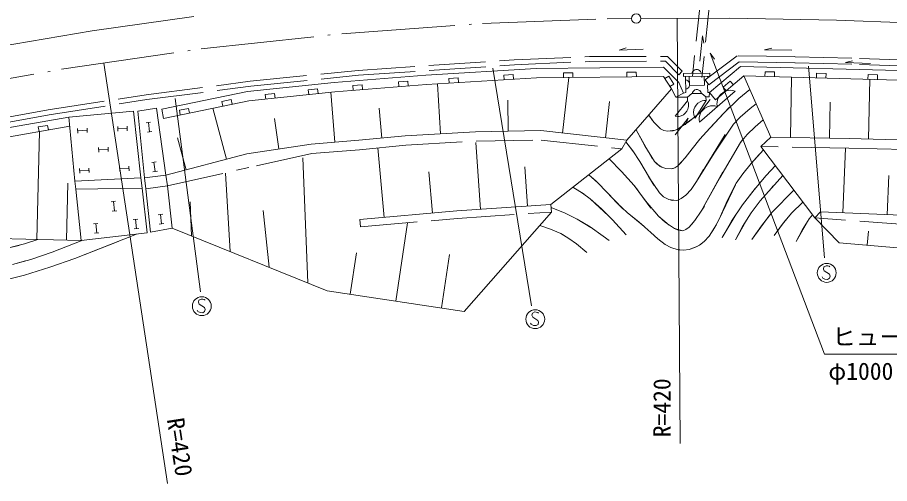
# Model space of a CAD drawing. Units: millimetres, scale not verified. Extents: x 40000 to 680000, y 20000 to 380000.
# Drawn here: x 406637 to 498990, y 261843 to 311164 of the extents above; entities that cross this region are included whole.
import ezdxf
from ezdxf.enums import TextEntityAlignment as Align

# ---------------------------------------------------------------- set-up
doc = ezdxf.new("R2010")
doc.units = ezdxf.units.MM
doc.header["$LTSCALE"] = 1000
doc.linetypes.add('DASHED', pattern=[7.5, 6, -1.5])
doc.linetypes.add('LONG_DASHED_DOTTED', pattern=[15.25, 12, -1.5, 0.25, -1.5])
for name, color, linetype, lineweight in [('M-BGD', 7, 'Continuous', 13), ('M-BMK', 2, 'LONG_DASHED_DOTTED', 13), ('M-STR-HTXT', 7, 'Continuous', 13)]:
    doc.layers.add(name, color=color, linetype=linetype, lineweight=lineweight)
doc.styles.add('ＭＳ ゴシック', font='')
doc.styles.get('ＭＳ ゴシック').set_extended_font_data('MS Gothic')

msp = doc.modelspace()

# ---------------------------------------------------------------- linework, layer by layer
at = {"layer": 'M-BGD', "linetype": 'DASHED'}
for p, q in [((479943, 322071), (478110, 304934)), ((480937, 321964), (479105, 304828)), ((442724, 305562), (459227, 306681)), ((459227, 306681), (467229, 307025)), ((467229, 307025), (475473, 307048)), ((475473, 307048), (477034, 305472)), ((482846, 307120), (479474, 304546)), ((488962, 307016), (482846, 307120)), ((494995, 306854), (488962, 307016)), ((501816, 306611), (494995, 306854)), ((442768, 305044), (459256, 306161)), ((459256, 306161), (467241, 306505)), ((467241, 306505), (475256, 306527)), ((475256, 306527), (476665, 305106)), ((479862, 304038), (483057, 306476)), ((488951, 306376), (483057, 306476)), ((494978, 306214), (488951, 306376)), ((501793, 305971), (494978, 306214)), ((431294, 304407), (442724, 305562)), ((431354, 303890), (442768, 305044)), ((420270, 302988), (431294, 304407)), ((420344, 302473), (431354, 303890)), ((409903, 301375), (420270, 302988)), ((409989, 300862), (420344, 302473)), ((397665, 299178), (409903, 301375)), ((397764, 298667), (409989, 300862)), ((447756, 297638), (455199, 298076)), ((455199, 298076), (462088, 298194)), ((462088, 298194), (470629, 297246)), ((494687, 297343), (485359, 297517)), ((437812, 296772), (431150, 295285)), ((437812, 296772), (442873, 297172)), ((494687, 297343), (502852, 297134)), ((422518, 293358), (431150, 295285)), ((453245, 289887), (463191, 290571)), ((442983, 289018), (453245, 289887)), ((501815, 289174), (491060, 289973))]:
    msp.add_line(p, q, dxfattribs=at)
at = {"layer": 'M-BGD'}
for p, q in [((414567, 309735), (425331, 311277)), ((404441, 308050), (414567, 309735)), ((478885, 306522), (479186, 309219)), ((479186, 309219), (479312, 308451)), ((470349, 307711), (471090, 307953)), ((472897, 307818), (470349, 307711)), ((485765, 307724), (486517, 307927)), ((488643, 307696), (485765, 307724)), ((479980, 307381), (480443, 306755)), ((461551, 305779), (449869, 305073)), ((475035, 305911), (461551, 305779)), ((476676, 304284), (475035, 305911)), ((479919, 303208), (483211, 305991)), ((483211, 305991), (499963, 305542)), ((494316, 306392), (495073, 306577)), ((496960, 306304), (494316, 306392)), ((449869, 305073), (440168, 304297)), ((461586, 304779), (449939, 304075)), ((453320, 304780), (452321, 304720)), ((453350, 304281), (453320, 304780)), ((459143, 305132), (458145, 305072)), ((458145, 305072), (458175, 304573)), ((459173, 304633), (459143, 305132)), ((475045, 304911), (461586, 304779)), ((464349, 298937), (465012, 304813)), ((465446, 305317), (464446, 305307)), ((464446, 305307), (464451, 304807)), ((465451, 304817), (465446, 305317)), ((472175, 305383), (471175, 305373)), ((471175, 305373), (471180, 304873)), ((472180, 304883), (472175, 305383)), ((475045, 304911), (475903, 303619)), ((475616, 304958), (475196, 304688)), ((476157, 304116), (475616, 304958)), ((477034, 305472), (476665, 305106)), ((477179, 305224), (479945, 305254)), ((477179, 305224), (477182, 304924)), ((477182, 304924), (479949, 304954)), ((477402, 303216), (477397, 304917)), ((477782, 304915), (477812, 303957)), ((478101, 305354), (478062, 305234)), ((478160, 305455), (478101, 305354)), ((478259, 305556), (478160, 305455)), ((478358, 305617), (478259, 305556)), ((478478, 305658), (478358, 305617)), ((478637, 305660), (478478, 305658)), ((478758, 305621), (478637, 305660)), ((478859, 305562), (478758, 305621)), ((478960, 305463), (478859, 305562)), ((479021, 305364), (478960, 305463)), ((479062, 305245), (479021, 305364)), ((479380, 303988), (479352, 304948)), ((479728, 304952), (479734, 304767)), ((479945, 305254), (479949, 304954)), ((480564, 302444), (483565, 304981)), ((483565, 304981), (499928, 304543)), ((486427, 298481), (483565, 304981)), ((485806, 305421), (485793, 304921)), ((486806, 305394), (485806, 305421)), ((486792, 304895), (486806, 305394)), ((488498, 298447), (488606, 304846)), ((491260, 305275), (491247, 304775)), ((492260, 305248), (491260, 305275)), ((492246, 304749), (492260, 305248)), ((496714, 305129), (496701, 304629)), ((497714, 305102), (496714, 305129)), ((497701, 304602), (497714, 305102)), ((440168, 304297), (430986, 303333)), ((449939, 304075), (440260, 303301)), ((443138, 304033), (442141, 303953)), ((442141, 303953), (442181, 303455)), ((443178, 303535), (443138, 304033)), ((447978, 304420), (446981, 304340)), ((446981, 304340), (447021, 303842)), ((448018, 303922), (447978, 304420)), ((451420, 298855), (451109, 304146)), ((452321, 304720), (452352, 304221)), ((475736, 303846), (476157, 304116)), ((476676, 304284), (477175, 303161)), ((477518, 304527), (477398, 304567)), ((477618, 304467), (477518, 304527)), ((477719, 304368), (477618, 304467)), ((477779, 304268), (477719, 304368)), ((477721, 303768), (477780, 303868)), ((477819, 304148), (477779, 304268)), ((477780, 303868), (477820, 303988)), ((477812, 303957), (479380, 303988)), ((477820, 303988), (477819, 304148)), ((479862, 304038), (479474, 304546)), ((479728, 303958), (479789, 304133)), ((479728, 303958), (479741, 303210)), ((482124, 304417), (481360, 303772)), ((482447, 304035), (482124, 304417)), ((496757, 298290), (496919, 304623)), ((430986, 303333), (421917, 301465)), ((440260, 303301), (431140, 302343)), ((433865, 303132), (432870, 303028)), ((432870, 303028), (432923, 302531)), ((433917, 302635), (433865, 303132)), ((438425, 303611), (437430, 303507)), ((437430, 303507), (437482, 303010)), ((438477, 303114), (438425, 303611)), ((440256, 297968), (439838, 303257)), ((471182, 298165), (475903, 303619)), ((475903, 303619), (476367, 302736)), ((477175, 303161), (476367, 302736)), ((477175, 303161), (477402, 303216)), ((477401, 303567), (477521, 303607)), ((477521, 303607), (477621, 303667)), ((478056, 303114), (477599, 302731)), ((477621, 303667), (477721, 303768)), ((478056, 303114), (479102, 303101)), ((478121, 303234), (478079, 303114)), ((478182, 303333), (478121, 303234)), ((478283, 303432), (478182, 303333)), ((478384, 303490), (478283, 303432)), ((478504, 303529), (478384, 303490)), ((478664, 303527), (478504, 303529)), ((478784, 303485), (478664, 303527)), ((478883, 303424), (478784, 303485)), ((478879, 300072), (482645, 303350)), ((478982, 303323), (478883, 303424)), ((479041, 303222), (478982, 303323)), ((479079, 303102), (479041, 303222)), ((479102, 303101), (479530, 302748)), ((479919, 303208), (479741, 303210)), ((479900, 302755), (479919, 303208)), ((480564, 302444), (479919, 303208)), ((481102, 303001), (480908, 302766)), ((481328, 303198), (481102, 303001)), ((481587, 303357), (481328, 303198)), ((481360, 303772), (481683, 303390)), ((481912, 303441), (481587, 303357)), ((482161, 303459), (481912, 303441)), ((482373, 303445), (482161, 303459)), ((482650, 303355), (482373, 303445)), ((483029, 302601), (484196, 303548)), ((431140, 302343), (422119, 300485)), ((429273, 302470), (428294, 302268)), ((428294, 302268), (428395, 301778)), ((429374, 301980), (429273, 302470)), ((458616, 299135), (458560, 302410)), ((468904, 298422), (469340, 302284)), ((477606, 302347), (476303, 300727)), ((476367, 302736), (477230, 302713)), ((477230, 302713), (477599, 302731)), ((477599, 302731), (477606, 302347)), ((477691, 302117), (477606, 302347)), ((477710, 301940), (477691, 302117)), ((479570, 302374), (478414, 300496)), ((478673, 302093), (478497, 301891)), ((478924, 302249), (478673, 302093)), ((479129, 302329), (478924, 302249)), ((478950, 301109), (479985, 302484)), ((479310, 302373), (479129, 302329)), ((479567, 302370), (479310, 302373)), ((479530, 302748), (479900, 302755)), ((479530, 302748), (479570, 302374)), ((480728, 302212), (480714, 302000)), ((480714, 302000), (480765, 301713)), ((480781, 302456), (480728, 302212)), ((480908, 302766), (480781, 302456)), ((481395, 300998), (483029, 302601)), ((484223, 301516), (484867, 302025)), ((492641, 298377), (492705, 302192)), ((418918, 301257), (412081, 300617)), ((419701, 294180), (418918, 301257)), ((421362, 301565), (419371, 301247)), ((419371, 301247), (420101, 294205)), ((422355, 294464), (421362, 301565)), ((421917, 301465), (422119, 300485)), ((424763, 301540), (423783, 301339)), ((423783, 301339), (423884, 300849)), ((424864, 301051), (424763, 301540)), ((428776, 296178), (427339, 301561)), ((445229, 298401), (444928, 301556)), ((477360, 301036), (477518, 301232)), ((477518, 301232), (477644, 301455)), ((477644, 301455), (477703, 301730)), ((477703, 301730), (477710, 301940)), ((477802, 300207), (478950, 301109)), ((478258, 301418), (478232, 301124)), ((478232, 301124), (478252, 300905)), ((478359, 301666), (478258, 301418)), ((478497, 301891), (478359, 301666)), ((479023, 301125), (478895, 300815)), ((479216, 301360), (479023, 301125)), ((479442, 301557), (479216, 301360)), ((479702, 301716), (479442, 301557)), ((480026, 301800), (479702, 301716)), ((479972, 299463), (482006, 301650)), ((480276, 301818), (480026, 301800)), ((480487, 301803), (480276, 301818)), ((480765, 301713), (480487, 301803)), ((483163, 300602), (484223, 301516)), ((412081, 300617), (396069, 297831)), ((412081, 300617), (412715, 293850)), ((434325, 297260), (433846, 300460)), ((473496, 300838), (473900, 300267)), ((473496, 300838), (474025, 300097)), ((473496, 300838), (474025, 300097)), ((473496, 300838), (474025, 300097)), ((473496, 300838), (474025, 300097)), ((473496, 300838), (474025, 300097)), ((476290, 300711), (476533, 300677)), ((476297, 298753), (477668, 300521)), ((476482, 299322), (478514, 300707)), ((476482, 299322), (477802, 300207)), ((476482, 299322), (477802, 300207)), ((476533, 300677), (476710, 300696)), ((476710, 300696), (476914, 300748)), ((476914, 300748), (477170, 300866)), ((477170, 300866), (477360, 301036)), ((477668, 300521), (477374, 299800)), ((478252, 300905), (478296, 300724)), ((478296, 300724), (478414, 300496)), ((478843, 300570), (478828, 300359)), ((478828, 300359), (478879, 300072)), ((478895, 300815), (478843, 300570)), ((479972, 299463), (481395, 300998)), ((482461, 299878), (483163, 300602)), ((482461, 299878), (483163, 300602)), ((484768, 299602), (485611, 300335)), ((412171, 299653), (396464, 296885)), ((409827, 299748), (408842, 299574)), ((408842, 299574), (408929, 299082)), ((409914, 299256), (409827, 299748)), ((413013, 299414), (413035, 298934)), ((414012, 299461), (414034, 298981)), ((417251, 299614), (417273, 299135)), ((418261, 299422), (417262, 299374)), ((418250, 299661), (418272, 299182)), ((420263, 300031), (420738, 300097)), ((420501, 300064), (420639, 299074)), ((472141, 299273), (472504, 298633)), ((472141, 299273), (473858, 296242)), ((472141, 299273), (473062, 297567)), ((472141, 299273), (473062, 297567)), ((472141, 299273), (473062, 297567)), ((472141, 299273), (473062, 297567)), ((474025, 300097), (474736, 299362)), ((474025, 300097), (474736, 299362)), ((474025, 300097), (474736, 299362)), ((474025, 300097), (474736, 299362)), ((474025, 300097), (474736, 299362)), ((474736, 299362), (475085, 299186)), ((474736, 299362), (475081, 299187)), ((474736, 299362), (475081, 299187)), ((474736, 299362), (475081, 299187)), ((474736, 299362), (475081, 299187)), ((475473, 299116), (476293, 299246)), ((476086, 299183), (476482, 299322)), ((476086, 299183), (476482, 299322)), ((476086, 299183), (476482, 299322)), ((478892, 298282), (479972, 299463)), ((478892, 298282), (479972, 299463)), ((478892, 298282), (479972, 299463)), ((479972, 299463), (480588, 300108)), ((480409, 296819), (482461, 299878)), ((480409, 296819), (482461, 299878)), ((483904, 298771), (484768, 299602)), ((408687, 287684), (408958, 299087)), ((414023, 299221), (413024, 299174)), ((420401, 299041), (420877, 299107)), ((424495, 295035), (423593, 298413)), ((442779, 298168), (447679, 298635)), ((447679, 298635), (455161, 299075)), ((455161, 299075), (462071, 299194)), ((462071, 299194), (471182, 298165)), ((475081, 299187), (475473, 299116)), ((475081, 299187), (475473, 299116)), ((475081, 299187), (475473, 299116)), ((475081, 299187), (475473, 299116)), ((475473, 299116), (476086, 299183)), ((475473, 299116), (476086, 299183)), ((475473, 299116), (476086, 299183)), ((478537, 293805), (481597, 298774)), ((483197, 297945), (483904, 298771)), ((483197, 297945), (483504, 298328)), ((485359, 297517), (486427, 298481)), ((486427, 298481), (494713, 298343)), ((494713, 298343), (502889, 298133)), ((415232, 297395), (415255, 296915)), ((416231, 297442), (416253, 296963)), ((430916, 296750), (437733, 297769)), ((437733, 297769), (442779, 298168)), ((442873, 297172), (447756, 297638)), ((455663, 290857), (455172, 297926)), ((471182, 298165), (470629, 297246)), ((471077, 297990), (471884, 296951)), ((471077, 297990), (471817, 297045)), ((471077, 297990), (471817, 297045)), ((471077, 297990), (471817, 297045)), ((471077, 297990), (471817, 297045)), ((471077, 297990), (471817, 297045)), ((473062, 297567), (474105, 295927)), ((473062, 297567), (474105, 295927)), ((473062, 297567), (474105, 295927)), ((473062, 297567), (474105, 295927)), ((478090, 297258), (478892, 298282)), ((478090, 297258), (478892, 298282)), ((478090, 297258), (478892, 298282)), ((478090, 297258), (478766, 298126)), ((481006, 294185), (483197, 297945)), ((481006, 294185), (483197, 297945)), ((485359, 297517), (491060, 289973)), ((416242, 297202), (415243, 297155)), ((422355, 294464), (430916, 296750)), ((445459, 290005), (444812, 297357)), ((463128, 291376), (470629, 297246)), ((471817, 297045), (472533, 295939)), ((471817, 297045), (472533, 295939)), ((471817, 297045), (472533, 295939)), ((471817, 297045), (472533, 295939)), ((471817, 297045), (472533, 295939)), ((477353, 296313), (478090, 297258)), ((478537, 293805), (480409, 296819)), ((478537, 293805), (480409, 296819)), ((478537, 293805), (480409, 296819)), ((484331, 295693), (485642, 297142)), ((484331, 295693), (485197, 296657)), ((494032, 290491), (494338, 297349)), ((420851, 295829), (421326, 295896)), ((421088, 295862), (421227, 294872)), ((437397, 283078), (436870, 296320)), ((469303, 296208), (470621, 294868)), ((469303, 296208), (470621, 294868)), ((469303, 296208), (470621, 294868)), ((469303, 296208), (470621, 294868)), ((472533, 295939), (473200, 294775)), ((472533, 295939), (474024, 293400)), ((472533, 295939), (473499, 294261)), ((472533, 295939), (473499, 294261)), ((472533, 295939), (473499, 294261)), ((474105, 295927), (474706, 295406)), ((474105, 295927), (474385, 295641)), ((474105, 295927), (474385, 295641)), ((474105, 295927), (474385, 295641)), ((474385, 295641), (474890, 295308)), ((474385, 295641), (474890, 295308)), ((474385, 295641), (474890, 295308)), ((476576, 295480), (477353, 296313)), ((476576, 295480), (476944, 295843)), ((483439, 294603), (484331, 295693)), ((483439, 294603), (484331, 295693)), ((413213, 295176), (413236, 294696)), ((414223, 294983), (413224, 294936)), ((414212, 295223), (414235, 294744)), ((417451, 295376), (417474, 294897)), ((418461, 295184), (417462, 295136)), ((418450, 295423), (418473, 294944)), ((420989, 294839), (421465, 294905)), ((429174, 286393), (428682, 294680)), ((450603, 290458), (450219, 294817)), ((460640, 291203), (460351, 295353)), ((470621, 294868), (471946, 293367)), ((470621, 294868), (471946, 293367)), ((470621, 294868), (471946, 293367)), ((474890, 295308), (475287, 295168)), ((474890, 295308), (475287, 295168)), ((474890, 295308), (475287, 295168)), ((475287, 295168), (475895, 295138)), ((475287, 295168), (475895, 295138)), ((475287, 295168), (475895, 295138)), ((475895, 295138), (476247, 295255)), ((475895, 295138), (476247, 295255)), ((475895, 295138), (476066, 295179)), ((476247, 295255), (476576, 295480)), ((476247, 295255), (476576, 295480)), ((478537, 293805), (479272, 295069)), ((479057, 290649), (481352, 294845)), ((485928, 294424), (486896, 295482)), ((412715, 293850), (419701, 294180)), ((412830, 292980), (412715, 293850)), ((419846, 293083), (419701, 294180)), ((420101, 294205), (422355, 294464)), ((420101, 294205), (420223, 293015)), ((422355, 294464), (422518, 293358)), ((467149, 294522), (467928, 293839)), ((467149, 294522), (468073, 293701)), ((467149, 294522), (468073, 293701)), ((467149, 294522), (468073, 293701)), ((468073, 293701), (469044, 292690)), ((468073, 293701), (469044, 292690)), ((468073, 293701), (469044, 292690)), ((473499, 294261), (474613, 292591)), ((473499, 294261), (474613, 292591)), ((473499, 294261), (474613, 292591)), ((477968, 292973), (478537, 293805)), ((477968, 292973), (478537, 293805)), ((477968, 292973), (478537, 293805)), ((477968, 292973), (478537, 293805)), ((479057, 290649), (481006, 294185)), ((479057, 290649), (481006, 294185)), ((482761, 293622), (483439, 294603)), ((482761, 293622), (483439, 294603)), ((484636, 292922), (485928, 294424)), ((486476, 293114), (487680, 294445)), ((498723, 290281), (498910, 294452)), ((411828, 287609), (411971, 293626)), ((419846, 293083), (412830, 292980)), ((413398, 287572), (412830, 292980)), ((420363, 288372), (419846, 293083)), ((422518, 293358), (420223, 293015)), ((420223, 293015), (420731, 288446)), ((422518, 293358), (423006, 288880)), ((465464, 293204), (466653, 292469)), ((465464, 293204), (466487, 292582)), ((465464, 293204), (466487, 292582)), ((471946, 293367), (472317, 292894)), ((471946, 293367), (473719, 290980)), ((471946, 293367), (473136, 291764)), ((477430, 292375), (477968, 292973)), ((477430, 292375), (477968, 292973)), ((477430, 292375), (477968, 292973)), ((477430, 292375), (477968, 292973)), ((480938, 289814), (482659, 293454)), ((481839, 291834), (482761, 293622)), ((481839, 291834), (482761, 293622)), ((483414, 291337), (484751, 293062)), ((483414, 291337), (484636, 292922)), ((485293, 291751), (486476, 293114)), ((485293, 291751), (486476, 293114)), ((486476, 293114), (486638, 293294)), ((486562, 290565), (488855, 292891)), ((466487, 292582), (467289, 291988)), ((466487, 292582), (467289, 291988)), ((467289, 291988), (469218, 290168)), ((467289, 291988), (468479, 290915)), ((469044, 292690), (470755, 290926)), ((469044, 292690), (470138, 291519)), ((469044, 292690), (470138, 291519)), ((474613, 292591), (475055, 292195)), ((474613, 292591), (475055, 292195)), ((474613, 292591), (475055, 292195)), ((475055, 292195), (475606, 291901)), ((475055, 292195), (475606, 291901)), ((475606, 291901), (476386, 291797)), ((475606, 291901), (476003, 291800)), ((476003, 291800), (476577, 291839)), ((476577, 291839), (476938, 291998)), ((476577, 291839), (476938, 291998)), ((476577, 291839), (476938, 291998)), ((476577, 291839), (476938, 291998)), ((476577, 291839), (476938, 291998)), ((476938, 291998), (477430, 292375)), ((476938, 291998), (477430, 292375)), ((476938, 291998), (477430, 292375)), ((476938, 291998), (477430, 292375)), ((476938, 291998), (477430, 292375)), ((477430, 292375), (477699, 292652)), ((416560, 291659), (417037, 291711)), ((416798, 291685), (416907, 290691)), ((425062, 288051), (424938, 291668)), ((453174, 290684), (463128, 291376)), ((463128, 291376), (463191, 290571)), ((463152, 291061), (464646, 290445)), ((463152, 291061), (464631, 290452)), ((463152, 291061), (464631, 290452)), ((468479, 290915), (469635, 289733)), ((470138, 291519), (471209, 290538)), ((470138, 291519), (471209, 290538)), ((473136, 291764), (474509, 290123)), ((479057, 290649), (479392, 291193)), ((480938, 289814), (481839, 291834)), ((480938, 289814), (481839, 291834)), ((482267, 289606), (483414, 291337)), ((482267, 289606), (483414, 291337)), ((484322, 290481), (485293, 291751)), ((484322, 290481), (485293, 291751)), ((488618, 290454), (489804, 291634)), ((416669, 290665), (417146, 290717)), ((421544, 290290), (422021, 290342)), ((421783, 290316), (421891, 289322)), ((433286, 284736), (432654, 290724)), ((442888, 289778), (453174, 290684)), ((463191, 290571), (453955, 280056)), ((464631, 290452), (465898, 289816)), ((464631, 290452), (465898, 289816)), ((471209, 290538), (472977, 289087)), ((471209, 290538), (472457, 289538)), ((474509, 290123), (475667, 289176)), ((474509, 290123), (475275, 289466)), ((474509, 290123), (475275, 289466)), ((474509, 290123), (475275, 289466)), ((474509, 290123), (475275, 289466)), ((478358, 289664), (479057, 290649)), ((478358, 289664), (479057, 290649)), ((481255, 287880), (482735, 290347)), ((482672, 287618), (484098, 290151)), ((483425, 289033), (484322, 290481)), ((483425, 289033), (484322, 290481)), ((484390, 287656), (486304, 290261)), ((485428, 289130), (486562, 290565)), ((487601, 289244), (488618, 290454)), ((490473, 289851), (490816, 290295)), ((491060, 289973), (491686, 290596)), ((491686, 290596), (501864, 290173)), ((414682, 289319), (415159, 289371)), ((414921, 289345), (415030, 288351)), ((418900, 289781), (419377, 289833)), ((419138, 289807), (419247, 288813)), ((421653, 289296), (422130, 289348)), ((442888, 289778), (442983, 289018)), ((446704, 281152), (447958, 289439)), ((461941, 289148), (463086, 288768)), ((461941, 289148), (463086, 288768)), ((465898, 289816), (467352, 288942)), ((465898, 289816), (467272, 288994)), ((469635, 289733), (471093, 288176)), ((472457, 289538), (473703, 288400)), ((475275, 289466), (476219, 288817)), ((475275, 289466), (476219, 288817)), ((475275, 289466), (476219, 288817)), ((475275, 289466), (476219, 288817)), ((477754, 288974), (478358, 289664)), ((477754, 288974), (478358, 289664)), ((477754, 288974), (478224, 289497)), ((479886, 288036), (480660, 289257)), ((480454, 288885), (480938, 289814)), ((481255, 287880), (482267, 289606)), ((481255, 287880), (482267, 289606)), ((484390, 287656), (485428, 289130)), ((486780, 288108), (487962, 289704)), ((486780, 288108), (487601, 289244)), ((489118, 287462), (490473, 289851)), ((489763, 288714), (490473, 289851)), ((493661, 287308), (491060, 289973)), ((413398, 287572), (388270, 288171)), ((412706, 285649), (419260, 288245)), ((420363, 288372), (413398, 287572)), ((414791, 288325), (415268, 288377)), ((419009, 288787), (419486, 288839)), ((423006, 288880), (420731, 288446)), ((439453, 282249), (423006, 288880)), ((463086, 288768), (464178, 288291)), ((463086, 288768), (464178, 288291)), ((464178, 288291), (464520, 288105)), ((464178, 288291), (465024, 287790)), ((467272, 288994), (468666, 288029)), ((473703, 288400), (474438, 287723)), ((473703, 288400), (474438, 287723)), ((473703, 288400), (474438, 287723)), ((473703, 288400), (474438, 287723)), ((473703, 288400), (474438, 287723)), ((476219, 288817), (477088, 288598)), ((476219, 288817), (476596, 288650)), ((476219, 288817), (476596, 288650)), ((476219, 288817), (476596, 288650)), ((476596, 288650), (477088, 288598)), ((476596, 288650), (477088, 288598)), ((476596, 288650), (477088, 288598)), ((477088, 288598), (477433, 288729)), ((477088, 288598), (477433, 288729)), ((477088, 288598), (477433, 288729)), ((477433, 288729), (477754, 288974)), ((477433, 288729), (477754, 288974)), ((477433, 288729), (477754, 288974)), ((479886, 288036), (480454, 288885)), ((482672, 287618), (483425, 289033)), ((482672, 287618), (483425, 289033)), ((489118, 287462), (489763, 288714)), ((496637, 287057), (496763, 288549)), ((407384, 287194), (408786, 287682)), ((410312, 286326), (413559, 287591)), ((412706, 285649), (417312, 287439)), ((465024, 287790), (465828, 287198)), ((468666, 288029), (469289, 287575)), ((474438, 287723), (475245, 287125)), ((474438, 287723), (475245, 287125)), ((474438, 287723), (475245, 287125)), ((474438, 287723), (475245, 287125)), ((474438, 287723), (475245, 287125)), ((478866, 287077), (479341, 287444)), ((478866, 287077), (479341, 287444)), ((479341, 287444), (479886, 288036)), ((479341, 287444), (479886, 288036)), ((505565, 286303), (493661, 287308)), ((401530, 285864), (406811, 287022)), ((404475, 286474), (407384, 287194)), ((408046, 285568), (410312, 286326)), ((465828, 287198), (466921, 286279)), ((475245, 287125), (475290, 287097)), ((475245, 287125), (475828, 286821)), ((475245, 287125), (475828, 286821)), ((475245, 287125), (475828, 286821)), ((475245, 287125), (475828, 286821)), ((475828, 286821), (476597, 286588)), ((475828, 286821), (476597, 286588)), ((475828, 286821), (476597, 286588)), ((475828, 286821), (476597, 286588)), ((476597, 286588), (476776, 286563)), ((476597, 286588), (477180, 286547)), ((476597, 286588), (477180, 286547)), ((476597, 286588), (477180, 286547)), ((477180, 286547), (477786, 286624)), ((477180, 286547), (477786, 286624)), ((477180, 286547), (477786, 286624)), ((477786, 286624), (478693, 286973)), ((477786, 286624), (478368, 286811)), ((477786, 286624), (478368, 286811)), ((478368, 286811), (478866, 287077)), ((478368, 286811), (478866, 287077)), ((406105, 285018), (408046, 285568)), ((406105, 285018), (407474, 285396)), ((410053, 284729), (412706, 285649)), ((441870, 281884), (442534, 286270)), ((451538, 280421), (452395, 286087)), ((407373, 283907), (410053, 284729)), ((404858, 283250), (407373, 283907)), ((453955, 280056), (439453, 282249))]:
    msp.add_line(p, q, dxfattribs=at)
at = {"layer": 'M-BMK'}
for p, q in [((440999, 309446), (455886, 310522)), ((455886, 310522), (469096, 311031)), ((469096, 311031), (471666, 311046)), ((472666, 311052), (482086, 311106)), ((482086, 311106), (493387, 310864)), ((500883, 310604), (493387, 310864)), ((426080, 307842), (440999, 309446)), ((411318, 305675), (426080, 307842)), ((396573, 303064), (411318, 305675))]:
    msp.add_line(p, q, dxfattribs=at)
at = {"layer": 'M-BMK', "linetype": 'Continuous'}
msp.add_circle((472166, 311049), 500, dxfattribs=at)
at = {"layer": 'M-STR-HTXT'}
for p, q in [((476805, 266080), (476511, 311079)), ((479980, 307381), (492101, 275539)), ((422524, 261843), (415800, 306338)), ((456982, 305806), (461085, 280653)), ((490410, 305995), (492117, 285728)), ((423326, 302595), (426006, 282134)), ((492038, 284785), (491990, 284546)), ((491990, 284546), (492063, 284344)), ((492282, 284897), (492038, 284785)), ((492442, 284891), (492282, 284897)), ((492600, 284846), (492442, 284891)), ((492678, 284764), (492600, 284846)), ((491918, 283588), (491842, 283711)), ((492154, 283460), (491918, 283588)), ((492063, 284344), (492613, 284005)), ((492638, 283564), (492434, 283451)), ((492613, 284005), (492686, 283803)), ((492686, 283803), (492638, 283564)), ((492434, 283451), (492154, 283460)), ((425860, 281258), (425812, 281020)), ((425812, 281020), (425885, 280817)), ((426104, 281370), (425860, 281258)), ((425885, 280817), (426434, 280479)), ((426264, 281365), (426104, 281370)), ((426422, 281320), (426264, 281365)), ((426499, 281237), (426422, 281320)), ((425740, 280061), (425664, 280184)), ((425976, 279934), (425740, 280061)), ((426256, 279924), (425976, 279934)), ((426460, 280038), (426256, 279924)), ((426434, 280479), (426508, 280276)), ((426508, 280276), (426460, 280038)), ((461173, 279887), (461125, 279649)), ((461417, 279999), (461173, 279887)), ((461577, 279994), (461417, 279999)), ((461735, 279949), (461577, 279994)), ((461813, 279866), (461735, 279949)), ((461125, 279649), (461198, 279446)), ((461198, 279446), (461748, 279108)), ((461748, 279108), (461821, 278905)), ((461053, 278691), (460977, 278813)), ((461289, 278563), (461053, 278691)), ((461569, 278554), (461289, 278563)), ((461773, 278667), (461569, 278554)), ((461821, 278905), (461773, 278667)), ((492101, 275539), (508851, 275539))]:
    msp.add_line(p, q, dxfattribs=at)
for centre in [(492337, 284135), (426158, 280608), (461472, 279237)]:
    msp.add_circle(centre, 1000, dxfattribs=at)

# ---------------------------------------------------------------- texts
at = {"layer": 'M-STR-HTXT', "style": 'ＭＳ ゴシック'}
for s, p in [('ヒューム管', (492921, 275915)), ('φ1000 L=17.2', (492507, 272264))]:
    msp.add_text(s, height=1833, dxfattribs=at).set_placement(p, align=Align.BOTTOM_LEFT)
for rotation, p in [(90, (476349, 266741)), (278.8, (421911, 268564))]:
    msp.add_text('R=420', height=1833, rotation=rotation, dxfattribs=at).set_placement(p, align=Align.BOTTOM_LEFT)

doc.saveas('drawing.dxf')
